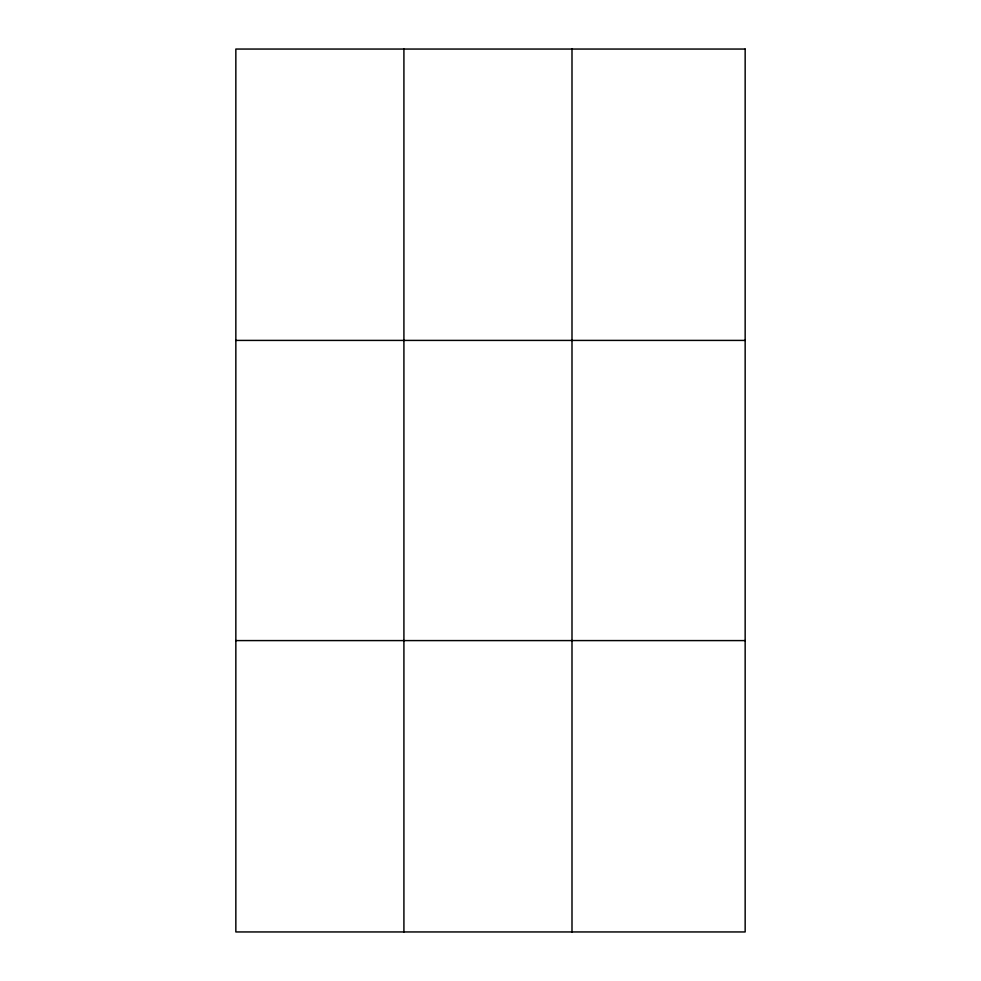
<?xml version="1.0" encoding="UTF-8"?>
<svg xmlns="http://www.w3.org/2000/svg" width="981" height="981" viewBox="0 0 981 981"><rect width="100%" height="100%" fill="white"/><g stroke="black" fill="none" stroke-linecap="round" stroke-linejoin="round"><path stroke-width="1.47" d="M403.914 931.95L403.914 49.05M571.997 931.95L571.997 49.05M235.845 340.407L745.155 340.407M235.845 640.593L745.155 640.593M745.155 49.05L745.155 931.95L235.845 931.95L235.845 49.05L745.155 49.05"/></g></svg>
